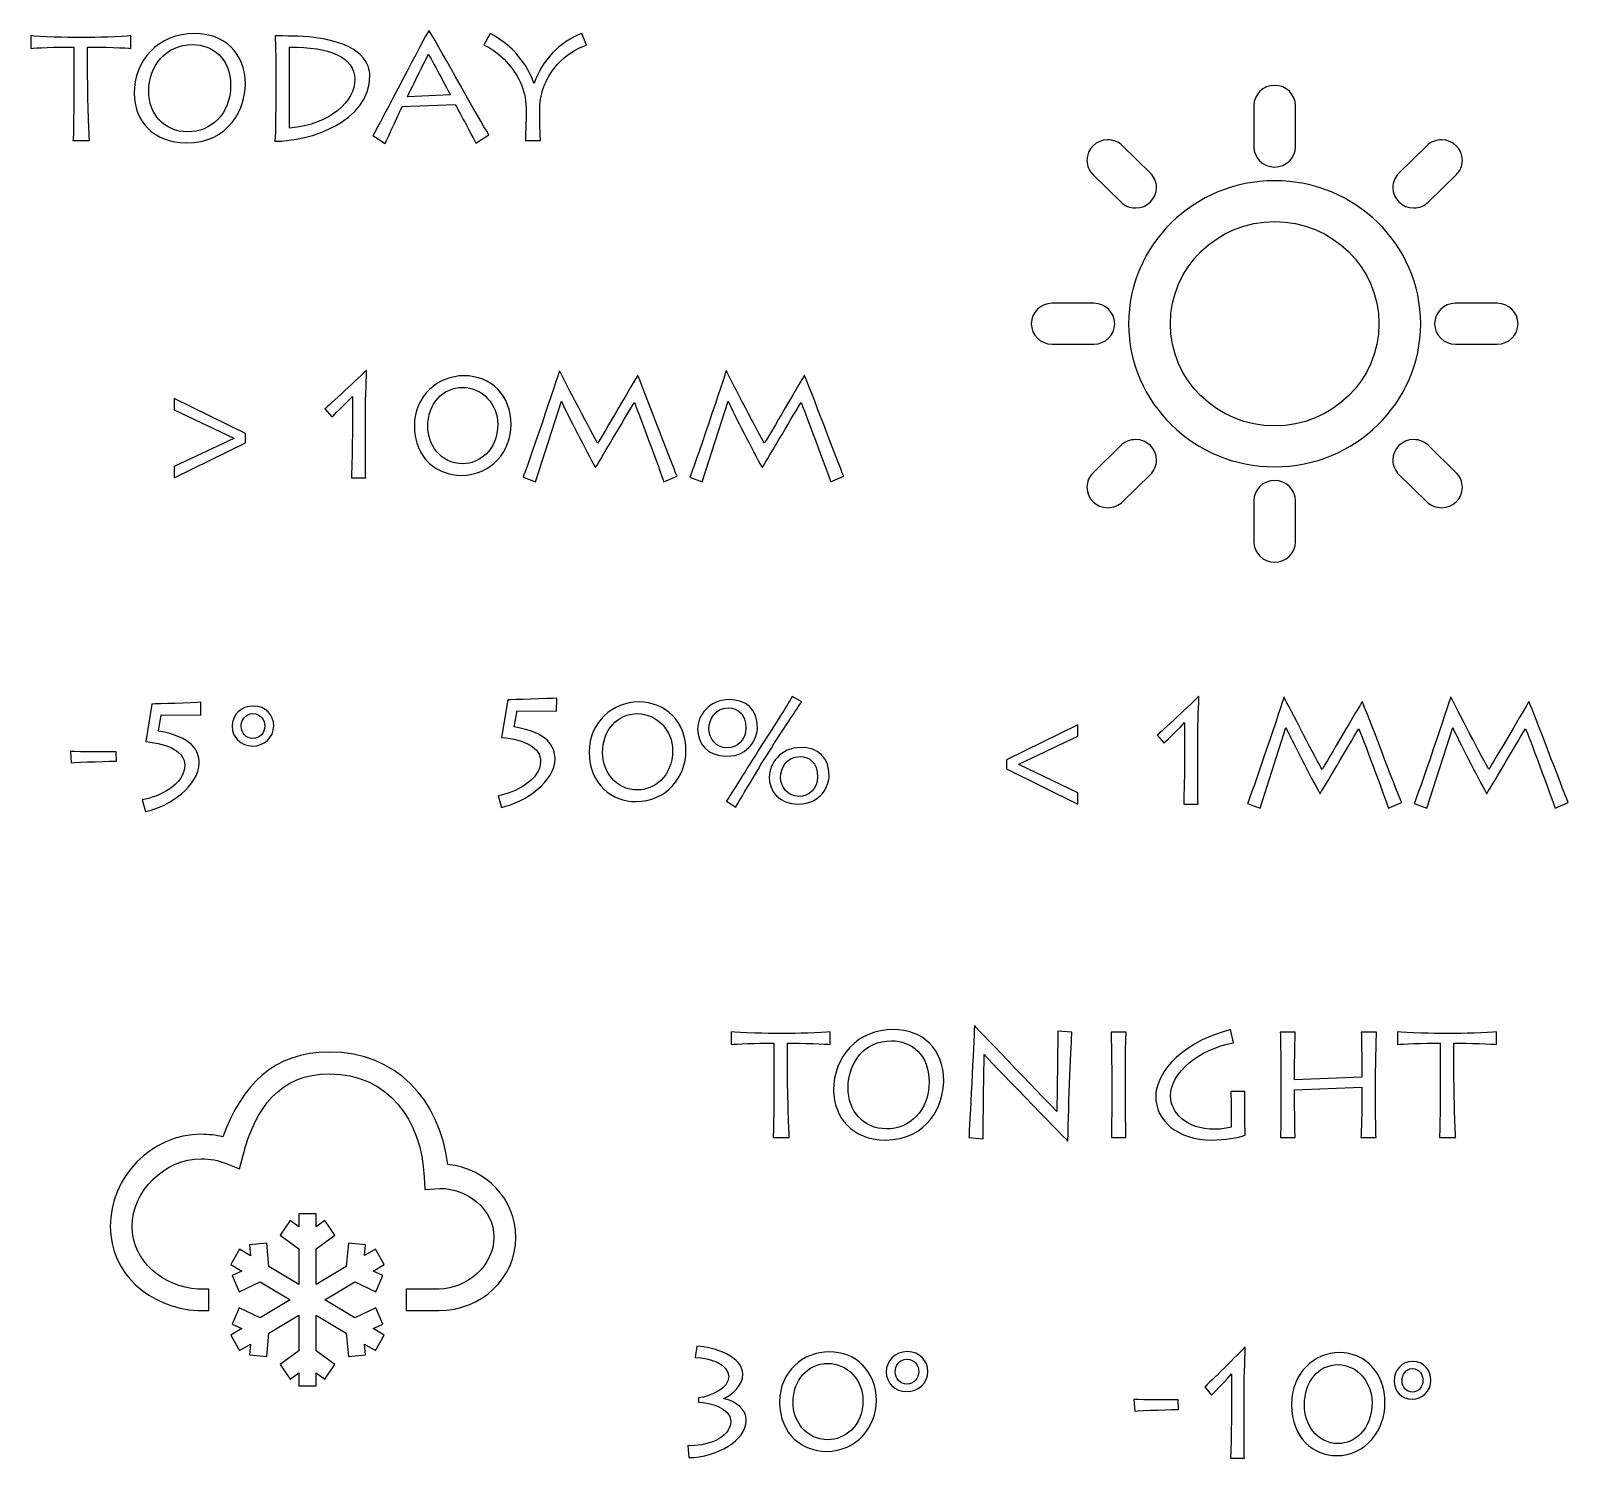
# Model space of a CAD drawing. Extents: x 40 to 368, y 40 to 392.
# Drawn here: x 40 to 196.6, y 81.2 to 226.6 of the extents above; entities that cross this region are included whole.
import ezdxf

# ---------------------------------------------------------------- set-up
doc = ezdxf.new("R2010")
doc.units = 0
doc.layers.add('Layer_1', color=7, linetype='CONTINUOUS')

msp = doc.modelspace()

# ---------------------------------------------------------------- linework, layer by layer
at = {"layer": 'Layer_1', "color": 7}
for points in [[(39.999999, 226.127649), (39.999999, 224.834004)], [(45.822689, 225.945017), (44.471825, 225.945017)], [(50.185826, 224.834004), (50.185826, 226.127649)], [(80.567897, 226.629888), (80.536842, 226.629888)], [(86.803027, 226.340721), (86.166412, 225.153611)], [(96.600675, 225.153611), (96.13486, 226.340721)], [(44.394191, 224.970978), (44.394191, 222.703293)], [(45.791636, 222.459784), (45.791636, 224.970978)], [(66.366356, 216.706863), (66.366356, 224.955757)], [(64.96891, 222.140177), (64.96891, 220.252975)], [(91.274853, 221.287892), (91.2438, 221.287892)], [(82.757229, 220.085564), (78.363037, 219.902931)], [(77.835114, 218.898453), (83.223044, 219.111523)], [(90.451914, 218.746258), (90.451914, 217.604806)], [(91.84936, 217.315639), (91.84936, 218.746258)], [(164.581534, 218.983117), (164.581534, 214.817749)], [(168.831228, 214.817828), (168.831228, 218.983117)], [(44.301027, 215.443658), (45.977962, 215.443658)], [(74.838368, 215.945897), (76.111597, 215.154488)], [(85.350265, 215.169709), (86.670077, 216.021992)], [(90.374278, 215.443658), (91.926994, 215.443658)], [(154.043983, 212.125589), (151.210854, 214.902475)], [(182.201827, 214.901045), (179.368698, 212.12416)], [(148.204928, 211.957488), (151.037976, 209.179253)], [(182.373247, 209.179174), (185.206376, 211.956138)], [(148.291286, 198.85052), (144.041755, 198.85052)], [(189.371008, 198.85052), (185.121395, 198.85052)], [(144.041755, 194.685073), (148.291367, 194.685073)], [(185.121395, 194.685073), (189.371008, 194.685073)], [(74.216711, 192.016243), (74.170129, 192.016243)], [(93.875085, 191.955367), (93.84403, 191.955367)], [(101.840526, 191.483565), (101.809471, 191.483565)], [(110.857935, 191.955367), (110.826879, 191.955367)], [(118.823375, 191.483565), (118.792323, 191.483565)], [(69.962265, 188.089648), (70.660987, 187.267803)], [(72.757156, 189.368075), (72.757156, 185.426261)], [(91.421791, 180.6626), (94.061411, 188.865836)], [(108.40464, 180.6626), (111.044261, 188.865836)], [(74.092493, 185.091433), (74.092493, 187.435217)], [(151.037976, 184.35634), (148.204928, 181.579376)], [(185.207834, 181.579455), (182.374705, 184.35634)], [(97.508444, 182.138877), (97.539497, 182.138877)], [(114.491293, 182.138877), (114.522349, 182.138877)], [(72.663993, 181.058304), (74.123548, 181.058304)], [(90.148563, 181.134399), (91.421791, 180.6626)], [(104.495673, 180.6626), (105.831011, 181.225715)], [(107.131413, 181.134399), (108.40464, 180.6626)], [(121.478522, 180.6626), (122.81386, 181.225715)], [(151.209477, 178.634389), (154.042606, 181.411354)], [(179.368779, 181.411433), (182.201908, 178.634469)], [(164.581534, 178.717765), (164.581534, 174.552398)], [(168.831228, 174.552477), (168.831228, 178.717845)], [(53.293413, 156.899155), (57.314951, 156.868717), (57.330477, 158.192802)], [(88.590168, 158.435559), (87.953563, 154.615499)], [(89.537335, 157.324545), (93.558872, 157.294107), (93.574391, 158.618192)], [(118.543068, 158.252927), (117.564856, 158.785603)], [(158.9926, 158.770079), (158.946019, 158.770079)], [(167.672779, 158.709203), (167.641723, 158.709203)], [(175.638219, 158.237401), (175.607164, 158.237401)], [(184.655625, 158.709203), (184.624569, 158.709203)], [(192.621065, 158.237401), (192.59001, 158.237401)], [(52.346254, 158.010169), (51.709641, 154.190109)], [(52.998396, 155.255464), (53.293413, 156.899155)], [(62.610204, 157.036129), (62.62573, 157.036129)], [(62.656785, 157.812316), (62.641259, 157.812316)], [(89.242317, 155.680854), (89.537335, 157.324545)], [(157.533047, 156.121911), (157.533047, 152.180095)], [(165.219484, 147.416436), (167.859105, 155.619672)], [(182.20233, 147.416436), (184.841951, 155.619672)], [(154.738156, 154.843484), (155.436878, 154.021639)], [(158.868385, 151.84527), (158.868385, 154.18905)], [(44.045281, 153.170413), (44.122917, 152.028961)], [(48.734488, 152.181154), (48.687907, 153.139973)], [(171.306137, 148.892713), (171.337193, 148.892713)], [(188.288983, 148.892713), (188.320036, 148.892713)], [(51.352516, 148.239337), (51.694113, 147.052227)], [(87.596437, 148.664727), (87.938034, 147.477617)], [(110.857116, 148.132051), (111.804276, 147.492838)], [(157.439884, 147.81214), (158.899437, 147.81214)], [(163.946257, 147.888235), (165.219484, 147.416436)], [(178.293366, 147.416436), (179.628704, 147.979551)], [(180.929103, 147.888235), (182.20233, 147.416436)], [(195.276212, 147.416436), (196.611547, 147.979551)], [(111.352338, 124.620842), (111.352338, 123.313974)], [(117.116111, 124.436345), (115.778916, 124.436345)], [(121.4351, 123.313974), (121.4351, 124.620842)], [(136.160821, 125.205089), (136.13008, 125.205089)], [(146.059141, 124.590094), (144.629726, 124.666968)], [(151.577954, 124.590094), (150.04095, 124.590094)], [(162.503916, 123.498474), (162.196516, 124.836093)], [(168.809235, 124.590094), (167.272231, 124.590094)], [(177.093701, 124.590094), (175.525955, 124.590094)], [(179.226779, 124.620842), (179.226779, 123.313974)], [(184.990551, 124.436345), (183.653356, 124.436345)], [(189.30954, 123.313974), (189.30954, 124.620842)], [(115.702066, 123.452348), (115.702066, 121.161485)], [(117.085373, 120.915483), (117.085373, 123.452348)], [(183.576506, 123.452348), (183.576506, 121.161485)], [(184.959813, 120.915483), (184.959813, 123.452348)], [(175.587435, 121.222984), (175.587435, 119.992988), (168.732385, 119.700866), (168.732385, 120.900111)], [(150.1178, 120.162112), (150.1178, 118.50162)], [(151.501104, 118.470872), (151.501104, 120.131364)], [(167.349081, 120.162112), (167.349081, 118.50162)], [(176.970739, 118.163372), (176.970739, 119.700866)], [(163.672041, 118.532371), (162.227257, 118.532371)], [(162.273366, 117.471499), (162.273366, 114.903887)], [(168.732385, 117.702125), (168.732385, 118.68612), (175.587435, 118.978242), (175.587435, 117.379252)], [(163.656673, 116.22613), (163.656664, 117.348501)], [(115.609845, 113.827643), (117.269811, 113.827643)], [(135.561389, 113.827643), (137.006175, 113.720017)], [(145.613409, 113.50477), (145.64415, 113.50477)], [(150.071688, 113.827643), (151.562587, 113.827643)], [(167.302969, 113.827643), (168.793867, 113.827643)], [(175.495214, 113.827643), (177.032221, 113.827643)], [(183.484285, 113.827643), (185.144254, 113.827643)], [(59.916243, 111.191654), (61.262901, 110.653166), (61.626921, 112.030085)], [(80.069423, 109.810392), (80.127532, 108.547291), (81.668511, 108.656765)], [(57.028607, 96.203583), (58.14529, 96.203583), (58.14529, 98.392578), (57.028607, 98.392578)], [(81.597007, 98.394701), (78.247057, 98.394701), (78.247057, 96.205707), (81.594742, 96.205707)], [(107.848838, 92.582402), (107.662512, 91.41051)], [(163.717505, 92.489724), (163.672487, 92.489724)], [(129.23073, 91.243097), (129.246248, 91.243097)], [(129.277311, 92.019284), (129.261792, 92.019284)], [(180.765065, 91.023381), (180.751326, 91.023381)], [(162.306854, 89.749755), (162.306854, 85.671292)], [(180.723865, 90.288412), (180.737604, 90.288412)], [(159.605603, 88.427009), (160.280916, 87.576674)], [(163.59745, 85.324859), (163.59745, 87.74989)], [(108.019636, 87.316501), (108.019636, 86.859921)], [(110.612675, 87.225185), (110.612675, 87.255625)], [(152.378119, 87.13576), (152.453152, 85.954736)], [(156.910217, 86.112206), (156.865195, 87.104266)], [(106.932734, 82.446305), (107.025897, 81.213537)], [(162.216811, 81.151916), (163.627465, 81.151916)]]:
    msp.add_lwpolyline(points, dxfattribs=at)
for points in [[(55.981101, 216.32638)], [(55.841357, 215.200146)], [(166.706381, 212.735105)], [(166.706381, 211.346623)], [(180.871783, 208.569658)], [(189.371008, 198.85052)], [(150.416133, 196.767797)], [(60.669492, 185.121873), (60.669492, 185.091433), (54.613894, 182.214974), (54.613894, 181.058304), (61.880612, 184.619634), (61.880612, 185.593672), (54.613894, 189.155003), (54.613894, 187.998332)], [(152.540979, 184.965856)], [(166.706381, 186.354338)], [(84.0459, 182.504141)], [(83.828519, 181.317031)], [(166.706381, 180.800489)], [(63.83685, 155.772923)], [(64.752955, 155.803361)], [(139.405313, 151.403907), (146.656502, 147.81214), (146.656502, 148.96881), (140.663014, 151.84527), (140.663014, 151.875709), (146.656502, 154.752168), (146.656502, 155.908839), (139.405313, 152.317069)], [(110.919227, 153.550145)], [(110.888172, 152.69786)], [(101.85087, 149.258283)], [(101.633489, 148.071172)], [(118.185945, 147.812445)], [(118.216997, 148.603851)], [(127.171736, 114.719387)], [(127.033403, 113.581644)], [(82.496913, 111.09975)], [(75.115953, 102.457591), (74.008233, 101.79872), (74.108693, 102.915083), (72.357831, 103.083638), (72.13672, 100.688825), (69.07712, 98.871984), (69.07712, 102.505763), (70.982119, 103.900155), (69.963729, 105.377762), (69.07712, 104.72758), (69.07712, 106.045321), (67.312863, 106.045321), (67.312863, 104.72758), (66.428519, 105.377762), (65.407864, 103.898031), (67.315129, 102.503639), (67.315129, 98.867737), (64.255528, 100.684578), (64.034417, 103.079391), (62.283556, 102.910836), (62.384016, 101.794473), (61.276296, 102.453343), (60.389686, 100.888176), (61.499672, 100.229306), (60.510337, 99.763028), (61.245074, 98.114742), (63.371184, 99.117287), (66.430784, 97.298225), (63.371184, 95.479164), (61.245074, 96.481709), (60.510337, 94.833422), (61.499672, 94.367145), (60.389686, 93.708274), (61.27403, 92.136543), (62.381751, 92.795413), (62.281291, 91.67905), (64.032152, 91.510495), (64.253263, 93.905308), (67.312863, 95.72437), (67.312863, 92.088467), (65.405599, 90.694075), (66.426254, 89.214344), (67.310598, 89.862305), (67.310598, 88.546688), (69.074855, 88.546688), (69.074855, 89.862305), (69.959199, 89.214344), (70.979854, 90.694075), (69.074855, 92.088467), (69.074855, 95.72437), (72.134455, 93.905308), (72.355566, 91.510495), (74.106427, 91.67905), (74.005967, 92.795413), (75.113688, 92.136543), (75.9936, 93.708274), (74.88588, 94.365021), (75.875214, 94.831298), (75.140477, 96.479585), (73.0122, 95.47704), (69.9526, 97.296101), (73.0122, 99.115163), (75.140477, 98.112618), (75.875214, 99.760904), (74.883614, 100.227182), (75.9936, 100.886052)], [(130.457368, 89.979891)], [(131.37349, 90.010328)], [(181.80883, 89.092309)], [(182.619107, 89.121143)], [(121.249274, 83.03986)], [(121.031896, 81.85275)], [(173.21737, 82.647876)], [(173.007272, 81.419613)]]:
    msp.add_lwpolyline(points, close=True, dxfattribs=at)
for points in [[(44.471825, 225.945017), (44.301027, 225.945017), (40.621087, 226.005893), (39.999999, 226.127649)], [(50.185826, 226.127649), (49.502629, 226.005893), (46.117707, 225.945017), (45.822689, 225.945017)], [(56.710879, 226.340721), (52.968829, 226.340721), (50.531063, 223.601236), (50.531063, 220.222538)], [(61.865899, 221.150918), (61.865899, 224.4383), (59.645515, 226.340721), (56.710879, 226.340721)], [(68.850703, 225.945017), (67.499838, 226.11243), (65.776322, 226.097209), (64.891273, 226.097209)], [(64.891273, 226.097209), (64.953384, 225.671068), (64.96891, 222.459784), (64.96891, 222.140177)], [(74.533651, 222.048861), (74.533651, 223.114215), (73.912562, 225.321022), (68.850703, 225.945017)], [(80.536842, 226.629888), (80.16419, 226.051551), (75.692364, 217.406955), (74.838368, 215.945897)], [(86.670077, 216.021992), (85.614228, 217.604806), (81.934288, 224.468739), (80.567897, 226.629888)], [(89.225266, 224.560056), (88.821561, 225.001415), (87.796767, 225.838482), (86.803027, 226.340721)], [(96.13486, 226.340721), (95.172174, 226.036333), (93.836837, 225.107953), (93.153643, 224.362202)], [(39.999999, 224.834004), (40.403706, 224.894881), (42.608564, 224.970978), (44.394191, 224.970978)], [(45.791636, 224.970978), (47.095919, 224.970978), (49.968444, 224.894881), (50.185826, 224.834004)], [(52.021672, 220.450828), (52.021672, 223.053339), (53.714133, 225.214487), (56.493498, 225.214487)], [(56.493498, 225.214487), (58.527559, 225.214487), (60.359764, 223.799087), (60.359764, 221.07482)], [(66.366356, 224.955757), (70.387893, 225.001415), (73.011987, 223.966501), (73.011987, 221.653157)], [(78.363037, 219.902931), (78.502781, 220.14644), (80.288408, 223.875184), (80.521316, 224.210009)], [(80.521316, 224.210009), (80.676587, 223.966501), (82.586429, 220.420389), (82.757229, 220.085564)], [(86.166412, 225.153611), (87.004879, 224.803565), (87.82782, 224.149133), (88.448909, 223.464262)], [(91.2438, 221.287892), (90.902201, 222.5511), (89.955044, 223.73821), (89.225266, 224.560056)], [(93.153643, 224.362202), (92.315175, 223.433822), (91.725142, 222.5511), (91.274853, 221.287892)], [(93.634984, 223.175092), (94.504507, 224.164351), (95.606934, 224.864441), (96.600675, 225.153611)], [(44.394191, 222.703293), (44.394191, 220.283414), (44.378672, 215.839359), (44.301027, 215.443658)], [(45.977962, 215.443658), (45.946907, 215.748043), (45.791636, 219.370253), (45.791636, 222.459784)], [(88.448909, 223.464262), (89.504755, 222.32281), (90.451914, 220.724777), (90.451914, 218.746258)], [(91.84936, 218.746258), (91.84936, 220.359512), (92.579135, 221.987982), (93.634984, 223.175092)], [(55.841357, 215.200146), (60.251075, 215.200146), (61.865899, 218.776698), (61.865899, 221.150918)], [(60.359764, 221.07482), (60.359764, 218.076605), (58.310177, 216.32638), (55.981101, 216.32638)], [(64.875747, 215.36756), (68.415943, 215.36756), (74.533651, 217.330858), (74.533651, 222.048861)], [(73.011987, 221.653157), (73.011987, 219.522446), (70.605274, 217.072128), (66.366356, 216.706863)], [(166.706381, 221.06584), (165.532041, 221.06584), (164.581534, 220.132827), (164.581534, 218.983117)], [(168.831228, 218.983117), (168.831228, 220.132827), (167.880722, 221.06584), (166.706381, 221.06584)], [(50.531063, 220.222538), (50.531063, 217.543929), (52.456432, 215.200146), (55.841357, 215.200146)], [(55.981101, 216.32638), (53.543336, 216.32638), (52.021672, 218.183143), (52.021672, 220.450828)], [(64.96891, 220.252975), (64.96891, 219.842052), (64.937855, 216.06765), (64.875747, 215.36756)], [(76.111597, 215.154488), (76.37556, 215.671948), (77.648788, 218.609284), (77.835114, 218.898453)], [(83.223044, 219.111523), (83.393841, 218.868014), (85.039724, 215.748043), (85.350265, 215.169709)], [(90.451914, 217.604806), (90.451914, 217.406955), (90.389804, 215.793701), (90.374278, 215.443658)], [(91.926994, 215.443658), (91.895941, 215.748043), (91.84936, 217.102567), (91.84936, 217.315639)], [(149.707932, 215.51199), (148.535049, 215.51199), (147.583085, 214.578977), (147.583085, 213.429267)], [(151.210854, 214.902475), (150.825564, 215.278777), (150.294373, 215.51199), (149.707932, 215.51199)], [(164.581534, 214.817749), (164.581534, 213.668118), (165.532041, 212.735105), (166.706381, 212.735105)], [(166.706381, 212.735105), (167.880722, 212.735105), (168.831228, 213.668118), (168.831228, 214.817828)], [(183.70475, 215.51199), (183.118389, 215.51199), (182.587117, 215.278697), (182.201827, 214.901045)], [(185.829596, 213.429267), (185.829596, 214.578898), (184.879171, 215.51199), (183.70475, 215.51199)], [(147.583085, 213.429267), (147.583085, 212.854451), (147.821096, 212.33379), (148.204928, 211.957488)], [(185.206376, 211.956138), (185.591666, 212.33379), (185.829596, 212.854451), (185.829596, 213.429267)], [(154.665826, 210.652461), (154.665826, 211.227276), (154.427815, 211.747937), (154.043983, 212.125589)], [(179.368698, 212.12416), (178.984866, 211.747858), (178.746855, 211.227197), (178.746855, 210.652382)], [(166.706381, 211.346623), (158.50463, 211.346623), (151.832697, 204.806955), (151.832697, 196.767797)], [(152.540979, 208.569738), (153.713862, 208.569738), (154.665826, 209.502751), (154.665826, 210.652461)], [(181.580065, 196.767797), (181.580065, 204.806955), (174.908132, 211.346623), (166.706381, 211.346623)], [(178.746855, 210.652382), (178.747017, 209.502751), (179.697442, 208.569658), (180.871783, 208.569658)], [(151.037976, 209.179253), (151.423266, 208.80303), (151.954457, 208.569738), (152.540979, 208.569738)], [(180.871783, 208.569658), (181.458224, 208.569658), (181.989415, 208.802951), (182.373247, 209.179174)], [(156.08231, 196.767797), (156.08231, 202.510473), (160.847559, 207.181255), (166.706381, 207.181255)], [(166.706381, 207.181255), (172.565203, 207.181255), (177.330453, 202.510473), (177.330453, 196.767797)], [(144.041755, 198.85052), (142.868791, 198.85052), (141.916908, 197.917428), (141.916908, 196.767797)], [(150.416133, 196.767797), (150.416133, 197.917428), (149.464249, 198.85052), (148.291286, 198.85052)], [(185.121395, 198.85052), (183.948432, 198.85052), (182.996548, 197.917507), (182.996548, 196.767797)], [(191.495854, 196.767797), (191.495854, 197.917428), (190.543971, 198.85052), (189.371008, 198.85052)], [(141.916908, 196.767797), (141.916908, 195.618086), (142.868791, 194.685073), (144.041755, 194.685073)], [(148.291367, 194.685073), (149.464249, 194.685073), (150.416133, 195.618086), (150.416133, 196.767797)], [(151.832697, 196.767797), (151.832697, 188.728638), (158.50463, 182.188971), (166.706381, 182.188971)], [(166.706381, 186.354338), (160.847559, 186.354338), (156.08231, 191.025042), (156.08231, 196.767797)], [(166.706381, 182.188971), (174.908132, 182.188971), (181.580065, 188.728638), (181.580065, 196.767797)], [(177.330453, 196.767797), (177.330453, 191.025121), (172.565203, 186.354338), (166.706381, 186.354338)], [(182.996548, 196.767797), (182.996548, 195.618086), (183.948432, 194.685073), (185.121395, 194.685073)], [(189.371008, 194.685073), (190.543971, 194.685073), (191.495854, 195.618086), (191.495854, 196.767797)], [(74.170129, 192.016243), (73.719841, 191.514004), (70.257281, 188.348378), (69.962265, 188.089648)], [(74.092493, 187.435217), (74.092493, 189.48983), (74.216711, 191.514004), (74.216711, 192.016243)], [(84.123534, 191.468346), (81.499443, 191.468346), (79.077203, 189.444172), (79.077203, 186.36986)], [(88.93696, 186.491615), (88.93696, 189.444172), (86.887373, 191.468346), (84.123534, 191.468346)], [(93.84403, 191.955367), (93.766393, 191.590102), (90.443579, 181.773612), (90.148563, 181.134399)], [(97.741352, 184.604416), (97.275537, 185.365382), (94.356427, 190.996547), (93.875085, 191.955367)], [(101.809471, 191.483565), (101.514455, 191.011766), (98.284801, 185.456698), (97.741352, 184.604416)], [(105.831011, 181.225715), (105.163341, 182.823748), (102.383978, 190.235578), (101.840526, 191.483565)], [(110.826879, 191.955367), (110.749245, 191.590102), (107.426428, 181.773612), (107.131413, 181.134399)], [(114.724201, 184.604416), (114.258386, 185.365382), (111.339276, 190.996547), (110.857935, 191.955367)], [(118.792323, 191.483565), (118.497305, 191.011766), (115.267653, 185.456698), (114.724201, 184.604416)], [(122.81386, 181.225715), (122.146192, 182.823748), (119.366827, 190.235578), (118.823375, 191.483565)], [(80.443594, 186.293765), (80.443594, 188.607106), (81.949732, 190.281236), (83.98379, 190.281236)], [(83.98379, 190.281236), (86.002324, 190.281236), (87.570567, 188.546229), (87.570567, 186.552492)], [(70.660987, 187.267803), (71.111276, 187.724384), (72.306868, 188.850617), (72.757156, 189.368075)], [(94.061411, 188.865836), (94.682498, 187.480875), (96.607866, 183.782568), (97.508444, 182.138877)], [(97.539497, 182.138877), (98.176112, 183.128136), (100.924422, 187.891797), (101.4834, 188.74408)], [(101.4834, 188.74408), (101.731837, 188.180965), (104.107494, 181.804052), (104.495673, 180.6626)], [(111.044261, 188.865836), (111.665347, 187.480875), (113.590718, 183.782568), (114.491293, 182.138877)], [(114.522349, 182.138877), (115.158964, 183.128136), (117.907274, 187.891797), (118.466252, 188.74408)], [(118.466252, 188.74408), (118.714686, 188.180965), (121.090344, 181.804052), (121.478522, 180.6626)], [(79.077203, 186.36986), (79.077203, 182.991162), (81.483916, 181.317031), (83.828519, 181.317031)], [(83.828519, 181.317031), (86.949481, 181.317031), (88.93696, 183.843447), (88.93696, 186.491615)], [(87.570567, 186.552492), (87.570567, 183.797789), (85.614143, 182.504141), (84.0459, 182.504141)], [(72.757156, 185.426261), (72.757156, 183.371645), (72.663993, 181.454005), (72.663993, 181.058304)], [(74.123548, 181.058304), (74.076966, 181.530103), (74.092493, 182.899846), (74.092493, 185.091433)], [(84.0459, 182.504141), (81.654714, 182.504141), (80.443594, 184.513099), (80.443594, 186.293765)], [(152.540979, 184.965856), (151.954538, 184.965856), (151.423347, 184.732563), (151.037976, 184.35634)], [(154.665907, 182.883053), (154.665826, 184.032843), (153.71532, 184.965856), (152.540979, 184.965856)], [(180.871783, 184.965856), (179.698819, 184.965856), (178.746936, 184.032843), (178.746936, 182.883133)], [(182.374705, 184.35634), (181.989415, 184.732563), (181.458305, 184.965856), (180.871783, 184.965856)], [(154.042606, 181.411354), (154.427896, 181.787577), (154.665907, 182.308238), (154.665907, 182.883053)], [(178.746936, 182.883133), (178.746936, 182.308317), (178.984947, 181.787656), (179.368779, 181.411433)], [(148.204928, 181.579376), (147.821015, 181.201724), (147.583085, 180.681063), (147.583085, 180.106247)], [(147.583085, 180.106247), (147.583085, 178.956537), (148.533591, 178.023524), (149.707932, 178.023524)], [(166.706381, 180.800489), (165.532041, 180.800489), (164.581534, 179.867475), (164.581534, 178.717765)], [(168.831228, 178.717845), (168.831228, 179.867475), (167.880722, 180.800489), (166.706381, 180.800489)], [(183.704831, 178.023603), (184.877794, 178.023603), (185.829677, 178.956616), (185.829677, 180.106327)], [(185.829677, 180.106327), (185.829677, 180.681063), (185.591666, 181.201803), (185.207834, 181.579455)], [(149.707932, 178.023524), (150.294373, 178.023524), (150.825564, 178.256817), (151.209477, 178.634389)], [(182.201908, 178.634469), (182.587198, 178.256817), (183.118389, 178.023603), (183.704831, 178.023603)], [(164.581534, 174.552398), (164.581534, 173.402767), (165.532041, 172.469754), (166.706381, 172.469754)], [(166.706381, 172.469754), (167.880722, 172.469754), (168.831228, 173.402767), (168.831228, 174.552477)], [(57.330477, 158.192802), (56.523064, 158.131923), (52.812069, 158.025388), (52.346254, 158.010169)], [(93.574391, 158.618192), (92.766979, 158.557313), (89.055983, 158.450778), (88.590168, 158.435559)], [(101.928507, 158.222488), (99.304412, 158.222488), (96.882173, 156.198313), (96.882173, 153.124001)], [(106.74193, 153.245757), (106.74193, 156.198313), (104.692343, 158.222488), (101.928507, 158.222488)], [(111.152134, 158.465997), (109.055963, 158.465997), (107.92248, 156.791869), (107.92248, 155.467784)], [(114.02466, 155.604758), (114.02466, 157.522398), (112.860122, 158.465997), (111.152134, 158.465997)], [(117.564856, 158.785603), (117.11457, 157.978979), (115.779232, 155.893925), (114.412841, 153.747996)], [(115.173672, 153.108782), (116.586644, 155.361247), (118.077253, 157.568056), (118.543068, 158.252927)], [(158.946019, 158.770079), (158.495733, 158.267841), (155.033171, 155.102212), (154.738156, 154.843484)], [(158.868385, 154.18905), (158.868385, 156.243664), (158.9926, 158.267841), (158.9926, 158.770079)], [(167.641723, 158.709203), (167.564087, 158.343938), (164.241272, 148.527448), (163.946257, 147.888235)], [(171.539045, 151.358249), (171.07323, 152.119218), (168.15412, 157.750381), (167.672779, 158.709203)], [(175.607164, 158.237401), (175.312148, 157.765602), (172.082497, 152.210534), (171.539045, 151.358249)], [(179.628704, 147.979551), (178.961033, 149.577584), (176.181671, 156.989414), (175.638219, 158.237401)], [(184.624569, 158.709203), (184.546933, 158.343938), (181.224118, 148.527448), (180.929103, 147.888235)], [(188.521891, 151.358249), (188.056076, 152.119218), (185.136966, 157.750381), (184.655625, 158.709203)], [(192.59001, 158.237401), (192.294994, 157.765602), (189.06534, 152.210534), (188.521891, 151.358249)], [(196.611547, 147.979551), (195.943879, 149.577584), (193.164514, 156.989414), (192.621065, 158.237401)], [(62.641259, 157.812316), (61.445667, 157.812316), (60.514036, 156.899155), (60.514036, 155.727265)], [(61.430138, 155.742484), (61.430138, 156.366479), (61.849372, 157.036129), (62.610204, 157.036129)], [(62.62573, 157.036129), (63.479725, 157.036129), (63.83685, 156.351258), (63.83685, 155.772923)], [(64.752954, 155.803361), (64.752954, 156.868717), (63.945541, 157.812316), (62.656785, 157.812316)], [(98.248566, 153.047906), (98.248566, 155.361247), (99.754701, 157.035377), (101.788762, 157.035377)], [(101.788762, 157.035377), (103.807294, 157.035377), (105.375539, 155.30037), (105.375539, 153.306633)], [(109.087019, 155.513442), (109.087019, 156.380946), (109.661523, 157.613714), (111.058971, 157.613714)], [(111.058971, 157.613714), (112.021655, 157.613714), (112.844596, 156.974501), (112.844596, 155.574319)], [(57.159679, 152.01374), (57.159679, 153.261729), (56.414375, 154.692348), (52.998396, 155.255464)], [(60.514036, 155.727265), (60.514036, 154.64669), (61.368031, 153.733528), (62.610205, 153.733528)], [(62.625731, 154.509716), (61.942535, 154.509716), (61.430138, 155.057613), (61.430138, 155.742484)], [(62.610205, 153.733528), (63.728162, 153.733528), (64.752955, 154.570592), (64.752955, 155.803361)], [(63.836851, 155.772923), (63.836851, 155.057613), (63.324454, 154.509716), (62.625731, 154.509716)], [(93.403601, 152.43913), (93.403601, 153.687119), (92.658297, 155.117738), (89.242317, 155.680854)], [(107.92248, 155.467784), (107.92248, 154.006726), (108.900692, 152.69786), (110.888172, 152.69786)], [(110.919227, 153.550145), (109.801268, 153.550145), (109.087019, 154.508964), (109.087019, 155.513442)], [(110.888172, 152.69786), (113.232774, 152.69786), (114.02466, 154.645939), (114.02466, 155.604758)], [(112.844596, 155.574319), (112.844596, 154.311111), (111.975073, 153.550145), (110.919227, 153.550145)], [(155.436878, 154.021639), (155.887165, 154.47822), (157.082758, 155.604451), (157.533047, 156.121911)], [(167.859105, 155.619672), (168.480191, 154.234708), (170.405562, 150.536404), (171.306137, 148.892713)], [(171.337193, 148.892713), (171.973805, 149.881972), (174.722115, 154.645631), (175.281093, 155.497916)], [(175.281093, 155.497916), (175.52953, 154.934801), (177.905187, 148.557888), (178.293366, 147.416436)], [(184.841951, 155.619672), (185.463037, 154.234708), (187.388406, 150.536404), (188.288983, 148.892713)], [(188.320036, 148.892713), (188.956651, 149.881972), (191.704961, 154.645631), (192.263939, 155.497916)], [(192.263939, 155.497916), (192.512373, 154.934801), (194.888031, 148.557888), (195.276212, 147.416436)], [(51.709641, 154.190109), (54.162935, 153.961819), (55.684598, 153.094315), (55.684598, 151.770231)], [(87.953563, 154.615499), (90.406855, 154.387209), (91.928519, 153.519705), (91.928519, 152.195621)], [(114.412841, 153.747996), (112.891177, 151.358557), (111.400568, 148.893018), (110.857116, 148.132051)], [(118.449905, 153.580582), (116.353736, 153.580582), (115.220253, 151.906454), (115.220253, 150.582367)], [(121.322433, 150.719341), (121.322433, 152.636983), (120.157895, 153.580582), (118.449905, 153.580582)], [(48.687907, 153.139973), (48.408418, 153.124762), (44.837167, 153.155184), (44.045281, 153.170413)], [(44.122917, 152.028961), (44.71295, 152.074619), (48.486053, 152.226812), (48.734488, 152.181154)], [(51.694113, 147.052227), (54.162935, 147.569687), (57.159679, 149.730836), (57.159679, 152.01374)], [(91.928519, 152.195621), (91.928519, 150.217102), (89.288898, 148.969115), (87.596437, 148.664727)], [(87.938034, 147.477617), (90.406855, 147.995077), (93.403601, 150.156226), (93.403601, 152.43913)], [(96.882173, 153.124001), (96.882173, 149.745303), (99.288886, 148.071172), (101.633489, 148.071172)], [(101.85087, 149.258283), (99.459686, 149.258283), (98.248566, 151.267241), (98.248566, 153.047906)], [(101.633489, 148.071172), (104.754451, 148.071172), (106.74193, 150.597588), (106.74193, 153.245757)], [(105.375539, 153.306633), (105.375539, 150.55193), (103.419115, 149.258283), (101.85087, 149.258283)], [(111.804276, 147.492838), (112.270091, 148.299463), (113.683063, 150.734562), (115.173672, 153.108782)], [(116.384792, 150.567148), (116.384792, 151.434652), (116.959296, 152.66742), (118.356742, 152.66742)], [(118.356742, 152.66742), (119.319428, 152.66742), (120.142369, 152.028207), (120.142369, 150.612806)], [(157.533047, 152.180095), (157.533047, 150.125481), (157.439884, 148.207841), (157.439884, 147.81214)], [(55.684598, 151.770231), (55.684598, 149.791712), (53.044978, 148.543725), (51.352516, 148.239337)], [(115.220253, 150.582367), (115.220253, 149.121308), (116.198465, 147.812445), (118.185945, 147.812445)], [(118.216997, 148.603851), (117.099041, 148.603851), (116.384792, 149.562671), (116.384792, 150.567148)], [(118.185945, 147.812445), (120.530547, 147.812445), (121.322433, 149.760521), (121.322433, 150.719341)], [(120.142369, 150.612806), (120.142369, 149.349599), (119.272846, 148.603851), (118.216997, 148.603851)], [(158.899437, 147.81214), (158.852856, 148.283939), (158.868385, 149.653682), (158.868385, 151.84527)], [(115.778916, 124.436345), (115.609845, 124.436345), (111.967139, 124.497844), (111.352338, 124.620842)], [(121.4351, 124.620842), (120.758817, 124.497844), (117.408143, 124.436345), (117.116111, 124.436345)], [(127.894127, 124.836093), (124.189942, 124.836093), (121.776843, 122.068605), (121.776843, 118.655369)], [(132.99699, 119.59324), (132.99699, 122.914227), (130.799071, 124.836093), (127.894127, 124.836093)], [(136.13008, 125.205089), (136.05323, 123.621472), (135.638239, 114.980762), (135.561389, 113.827643)], [(144.522134, 116.487504), (144.030293, 116.979502), (136.591184, 124.713092), (136.160821, 125.205089)], [(144.629726, 124.666968), (144.614349, 124.159596), (144.522134, 116.918003), (144.522134, 116.487504)], [(145.64415, 113.50477), (145.705629, 117.379252), (145.997662, 123.667598), (146.059141, 124.590094)], [(150.04095, 124.590094), (150.071688, 124.221094), (150.1178, 120.423486), (150.1178, 120.162112)], [(151.501104, 120.131364), (151.501104, 121.976355), (151.547216, 124.313344), (151.577954, 124.590094)], [(162.196516, 124.836093), (156.386632, 123.267848), (154.588333, 119.808491), (154.588333, 118.071122)], [(167.272231, 124.590094), (167.302969, 124.221094), (167.349081, 120.423486), (167.349081, 120.162112)], [(168.732385, 120.900111), (168.732385, 121.176858), (168.778497, 124.313344), (168.809235, 124.590094)], [(175.525955, 124.590094), (175.556694, 124.251845), (175.587435, 121.484358), (175.587435, 121.222984)], [(176.970739, 119.700866), (176.970739, 120.069865), (177.047589, 124.221094), (177.093701, 124.590094)], [(183.653356, 124.436345), (183.484285, 124.436345), (179.841582, 124.497844), (179.226779, 124.620842)], [(189.30954, 124.620842), (188.633257, 124.497844), (185.282584, 124.436345), (184.990551, 124.436345)], [(70.428308, 122.550484), (64.695484, 122.550484), (61.522029, 119.164131), (59.565618, 113.908324)], [(82.496913, 111.09975), (81.603606, 117.714906), (77.275549, 122.550484), (70.428308, 122.550484)], [(111.352338, 123.313974), (111.751959, 123.375473), (113.934508, 123.452348), (115.702066, 123.452348)], [(117.085373, 123.452348), (118.376456, 123.452348), (121.219917, 123.375473), (121.4351, 123.313974)], [(123.252368, 118.885995), (123.252368, 121.515106), (124.927707, 123.698346), (127.678948, 123.698346)], [(127.678948, 123.698346), (129.692426, 123.698346), (131.506092, 122.268478), (131.506092, 119.516366)], [(137.006175, 113.720017), (136.990799, 114.22739), (137.113763, 121.745732), (137.113763, 122.283853)], [(137.113763, 122.283853), (137.421167, 121.899481), (145.198417, 113.919892), (145.613409, 113.50477)], [(156.10997, 118.055746), (156.10997, 120.500361), (158.999543, 122.821977), (162.503916, 123.498474)], [(179.226779, 123.313974), (179.6264, 123.375473), (181.808949, 123.452348), (183.576506, 123.452348)], [(184.959813, 123.452348), (186.250896, 123.452348), (189.094361, 123.375473), (189.30954, 123.313974)], [(115.702066, 121.161485), (115.702066, 118.716871), (115.686689, 114.22739), (115.609845, 113.827643)], [(117.269811, 113.827643), (117.239073, 114.13514), (117.085373, 117.794375), (117.085373, 120.915483)], [(183.576506, 121.161485), (183.576506, 118.716871), (183.561129, 114.22739), (183.484285, 113.827643)], [(185.144254, 113.827643), (185.113513, 114.13514), (184.959813, 117.794375), (184.959813, 120.915483)], [(61.626921, 112.030085), (62.886513, 116.832744), (65.372112, 120.32857), (70.428308, 120.32857)], [(70.428308, 120.32857), (76.366582, 120.32857), (79.803598, 115.628724), (80.069423, 109.810392)], [(127.033403, 113.581644), (131.398504, 113.581644), (132.99699, 117.194752), (132.99699, 119.59324)], [(131.506092, 119.516366), (131.506092, 116.487504), (129.477243, 114.719387), (127.171736, 114.719387)], [(121.776843, 118.655369), (121.776843, 115.949381), (123.68273, 113.581644), (127.033403, 113.581644)], [(127.171736, 114.719387), (124.758637, 114.719387), (123.252368, 116.59513), (123.252368, 118.885995)], [(150.1178, 118.50162), (150.1178, 118.101873), (150.102424, 114.50414), (150.071688, 113.827643)], [(151.562587, 113.827643), (151.54721, 114.181267), (151.501104, 116.933378), (151.501104, 118.470872)], [(154.588333, 118.071122), (154.588333, 115.534258), (156.816994, 113.581644), (160.305997, 113.581644)], [(160.628771, 114.673264), (157.585498, 114.673264), (156.10997, 116.456754), (156.10997, 118.055746)], [(162.227257, 118.532371), (162.242634, 118.440121), (162.273366, 117.917373), (162.273366, 117.471499)], [(163.656664, 117.348501), (163.656664, 117.809748), (163.656664, 118.163372), (163.672041, 118.532371)], [(167.349081, 118.50162), (167.349081, 118.101873), (167.333704, 114.50414), (167.302969, 113.827643)], [(168.793867, 113.827643), (168.778491, 114.181267), (168.732385, 117.010253), (168.732385, 117.702125)], [(177.032221, 113.827643), (177.00148, 114.119765), (176.970739, 117.963499), (176.970739, 118.163372)], [(163.702782, 114.073641), (163.702782, 114.273513), (163.656673, 115.641883), (163.656673, 116.22613)], [(175.587435, 117.379252), (175.587435, 117.087127), (175.541323, 114.350391), (175.495214, 113.827643)], [(162.273366, 114.903887), (161.904484, 114.780886), (161.274313, 114.673264), (160.628771, 114.673264)], [(57.3748, 114.164439), (52.253798, 114.164342), (48.09544, 109.792918), (48.09544, 104.775753)], [(59.565618, 113.908324), (58.850973, 114.0791), (58.116235, 114.164439), (57.3748, 114.164439)], [(160.305997, 113.581644), (161.581713, 113.581644), (163.011129, 113.812267), (163.702782, 114.073641)], [(50.328806, 104.775753), (50.328806, 108.422661), (53.654133, 111.679846), (57.3748, 111.679846)], [(57.3748, 111.679846), (58.24575, 111.679846), (59.101138, 111.513511), (59.916243, 111.191654)], [(89.411226, 103.665858), (89.411128, 107.536058), (86.396242, 110.69043), (82.496913, 111.09975)], [(81.668511, 108.656765), (84.540488, 108.656765), (87.180224, 106.476556), (87.180224, 103.665858)], [(48.09544, 104.775753), (48.09544, 99.975218), (52.104191, 96.492521), (57.028607, 96.203583)], [(57.028607, 98.392578), (53.473206, 98.60052), (50.328806, 101.288615), (50.328806, 104.775753)], [(81.594742, 96.205707), (85.864788, 96.205707), (89.411226, 99.484806), (89.411226, 103.665858)], [(87.180224, 103.665858), (87.180224, 100.85294), (84.468984, 98.394701), (81.597007, 98.394701)], [(112.538043, 89.705943), (112.538043, 91.517045), (109.649989, 92.491086), (107.848838, 92.582402)], [(163.672487, 92.489724), (163.237283, 91.970075), (159.890734, 88.694709), (159.605603, 88.427009)], [(163.59745, 87.74989), (163.59745, 89.87573), (163.717505, 91.970075), (163.717505, 92.489724)], [(107.662512, 91.41051), (109.261811, 91.395299), (111.094016, 90.725639), (111.094016, 89.462431)], [(121.326911, 92.004065), (118.702819, 92.004065), (116.28058, 89.979891), (116.28058, 86.905579)], [(126.140334, 87.027334), (126.140334, 89.979891), (124.090747, 92.004065), (121.326911, 92.004065)], [(129.261792, 92.019284), (128.066202, 92.019284), (127.134571, 91.106122), (127.134571, 89.934233)], [(128.050663, 89.949452), (128.050663, 90.573446), (128.469896, 91.243097), (129.23073, 91.243097)], [(129.246248, 91.243097), (130.100242, 91.243097), (130.457368, 90.558225), (130.457368, 89.979891)], [(131.37348, 90.010328), (131.37348, 91.075685), (130.566065, 92.019284), (129.277311, 92.019284)], [(173.292406, 91.922833), (170.756232, 91.922833), (168.415148, 89.828488), (168.415148, 86.647602)], [(177.944559, 86.77358), (177.944559, 89.828488), (175.96364, 91.922833), (173.292406, 91.922833)], [(180.751326, 91.023381), (179.693834, 91.023381), (178.869814, 90.158728), (178.869814, 89.04909)], [(182.619113, 89.121143), (182.619113, 90.129907), (181.904962, 91.023381), (180.765065, 91.023381)], [(111.094016, 89.462431), (111.094016, 88.275321), (109.277337, 87.438257), (108.019636, 87.316501)], [(110.612675, 87.255625), (111.404561, 87.59045), (112.538043, 88.625367), (112.538043, 89.705943)], [(117.646971, 86.829484), (117.646971, 89.142825), (119.153106, 90.816955), (121.187166, 90.816955)], [(121.187166, 90.816955), (123.205698, 90.816955), (124.773944, 89.081948), (124.773944, 87.088211)], [(127.134571, 89.934233), (127.134571, 88.853658), (127.988565, 87.940496), (129.23074, 87.940496)], [(129.246256, 88.716684), (128.563059, 88.716684), (128.050663, 89.26458), (128.050663, 89.949452)], [(129.23074, 87.940496), (130.348696, 87.940496), (131.37349, 88.77756), (131.37349, 90.010328)], [(130.457376, 89.979891), (130.457376, 89.26458), (129.944979, 88.716684), (129.246256, 88.716684)], [(160.280916, 87.576674), (160.716116, 88.049081), (161.871651, 89.214358), (162.306854, 89.749755)], [(169.735759, 86.568869), (169.735759, 88.962406), (171.191432, 90.69457), (173.157341, 90.69457)], [(173.157341, 90.69457), (175.108246, 90.69457), (176.623945, 88.899417), (176.623945, 86.836566)], [(179.680106, 89.063488), (179.680106, 89.654334), (180.050914, 90.288412), (180.723865, 90.288412)], [(180.737604, 90.288412), (181.492956, 90.288412), (181.80883, 89.639923), (181.80883, 89.092309)], [(178.869814, 89.04909), (178.869814, 88.025915), (179.625166, 87.161262), (180.723859, 87.161262)], [(180.737598, 87.896203), (180.133318, 87.896203), (179.680106, 88.414996), (179.680106, 89.063488)], [(180.723859, 87.161262), (181.712684, 87.161262), (182.619107, 87.953862), (182.619107, 89.121143)], [(181.808824, 89.092309), (181.808824, 88.414996), (181.355615, 87.896203), (180.737598, 87.896203)], [(108.019636, 86.859921), (109.184174, 86.814263), (111.295871, 86.296805), (111.295871, 84.927063)], [(112.879643, 85.00316), (112.879643, 86.220708), (111.823794, 86.9208), (110.612675, 87.225185)], [(116.28058, 86.905579), (116.28058, 83.526881), (118.687291, 81.85275), (121.031896, 81.85275)], [(121.249274, 83.03986), (118.85809, 83.03986), (117.646971, 85.048818), (117.646971, 86.829484)], [(121.031896, 81.85275), (124.152858, 81.85275), (126.140334, 84.379166), (126.140334, 87.027334)], [(124.773944, 87.088211), (124.773944, 84.333508), (122.81752, 83.03986), (121.249274, 83.03986)], [(156.865195, 87.104266), (156.595068, 87.088519), (153.143472, 87.120013), (152.378119, 87.13576)], [(152.453152, 85.954736), (153.023417, 86.001978), (156.670104, 86.159447), (156.910217, 86.112206)], [(168.415148, 86.647602), (168.415148, 83.151778), (170.741225, 81.419613), (173.007272, 81.419613)], [(173.21737, 82.647876), (170.906301, 82.647876), (169.735759, 84.726474), (169.735759, 86.568869)], [(173.007272, 81.419613), (176.023668, 81.419613), (177.944559, 84.033608), (177.944559, 86.77358)], [(176.623945, 86.836566), (176.623945, 83.986369), (174.733072, 82.647876), (173.21737, 82.647876)], [(111.295871, 84.927063), (111.295871, 83.161616), (108.702832, 82.324552), (106.932734, 82.446305)], [(107.025897, 81.213537), (109.86737, 81.289635), (112.879643, 82.933326), (112.879643, 85.00316)], [(162.306854, 85.671292), (162.306854, 83.545453), (162.216811, 81.561338), (162.216811, 81.151916)], [(163.627465, 81.151916), (163.582443, 81.640071), (163.59745, 83.057298), (163.59745, 85.324859)]]:
    msp.add_open_spline(points, degree=3, dxfattribs=at)

doc.saveas('drawing.dxf')
